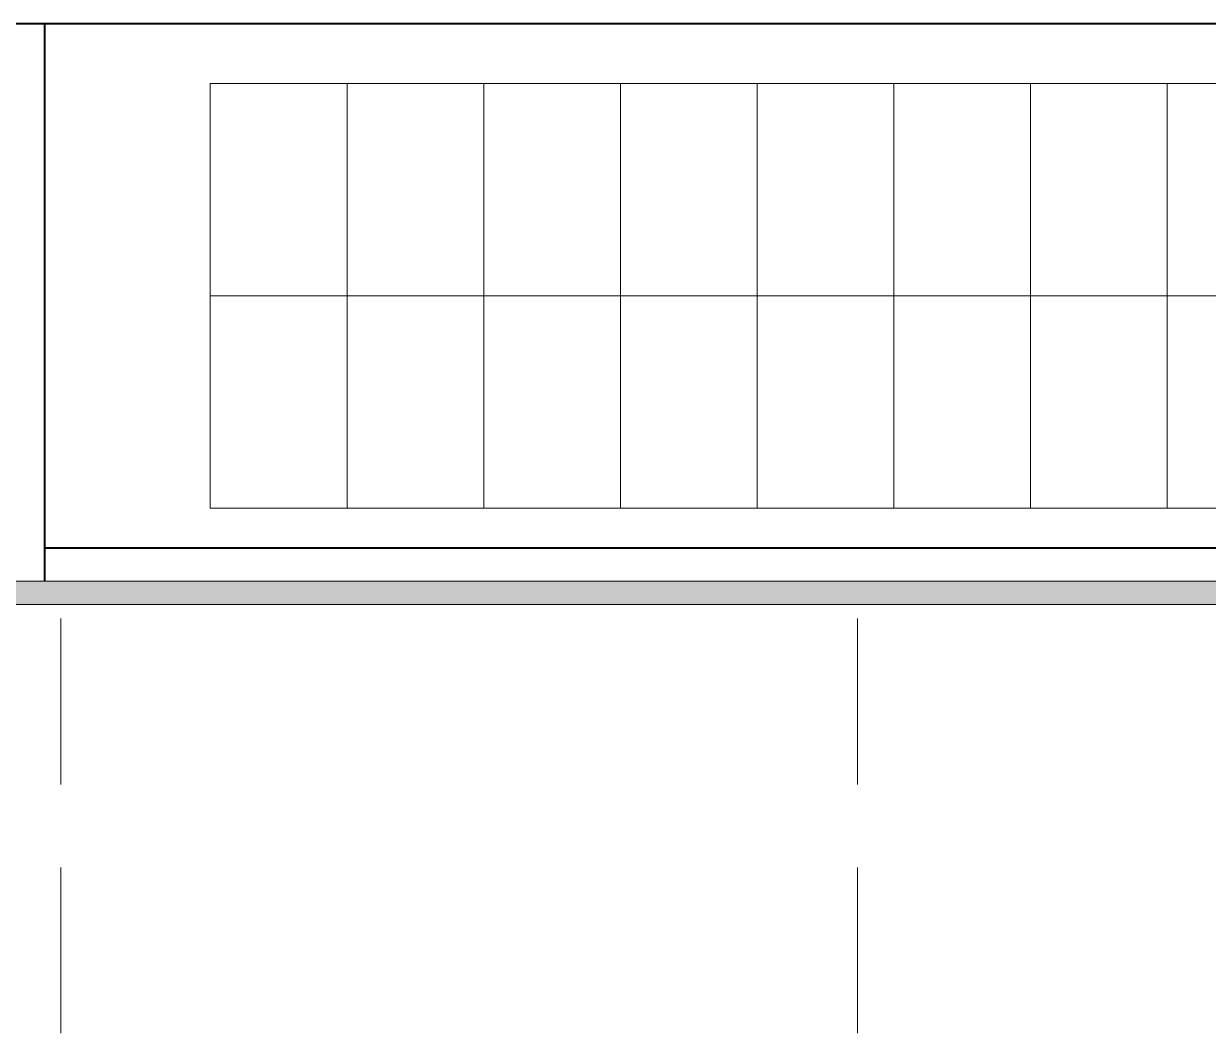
# Model space of a CAD drawing. Header units: millimetres. Extents: x 1564 to 2013, y 216 to 285.
# Drawn here: x 1638.97 to 1647.9, y 217.29 to 224.9 of the extents above; entities that cross this region are included whole.
import ezdxf

# ---------------------------------------------------------------- set-up
doc = ezdxf.new("R2010")
doc.units = ezdxf.units.MM
doc.header["$LTSCALE"] = 10
doc.linetypes.add('DASHED2', pattern=[0.375, 0.25, -0.125])
for name, color, linetype, lineweight in [('cinza 03', 252, 'Continuous', 13), ('linha estutura', 252, 'Continuous', 13), ('pn 02', 16, 'Continuous', 20), ('PN 05', 50, 'Continuous', 40), ('PN 06', 1, 'Continuous', 40), ('PN-01', 90, 'Continuous', 13)]:
    doc.layers.add(name, color=color, linetype=linetype, lineweight=lineweight)

msp = doc.modelspace()

# ---------------------------------------------------------------- hatches: boundary and pattern name
at = {"layer": 'pn 02'}
h = msp.add_hatch(color=256, dxfattribs=at)
h.paths.add_polyline_path([(1639.2552, 220.7), (1632.3208, 220.7), (1632.3208, 220.5231), (1639.2552, 220.5231)])
h.paths.add_polyline_path([(1645.2552, 220.7), (1639.2552, 220.7), (1639.2552, 220.5231), (1645.2552, 220.5231)])
h.paths.add_polyline_path([(1651.2552, 220.7), (1645.2552, 220.7), (1645.2552, 220.5231), (1651.2552, 220.5231)])
h.paths.add_polyline_path([(1657.2552, 220.7), (1651.2552, 220.7), (1651.2552, 220.5231), (1657.2552, 220.5231)])

# ---------------------------------------------------------------- linework, layer by layer
at = {"layer": 'cinza 03'}
for p, q in [((1641.4098, 221.25), (1641.4098, 224.45)), ((1642.4395, 221.25), (1642.4395, 224.45)), ((1643.4691, 221.25), (1643.4691, 224.45)), ((1644.4987, 221.25), (1644.4987, 224.45)), ((1645.5283, 221.25), (1645.5283, 224.45)), ((1646.558, 221.25), (1646.558, 224.45)), ((1647.5876, 221.25), (1647.5876, 224.45)), ((1640.3802, 222.85), (1668.1802, 222.85))]:
    msp.add_line(p, q, dxfattribs=at)
at = {"layer": 'linha estutura', "linetype": 'DASHED2', "ltscale": 0.5}
for p, q in [((1639.2552, 217.2927), (1639.2552, 220.7)), ((1645.2552, 217.2927), (1645.2552, 220.7))]:
    msp.add_line(p, q, dxfattribs=at)
at = {"layer": 'pn 02'}
for p, q in [((1640.3802, 224.45), (1640.3802, 221.25)), ((1640.3802, 224.45), (1668.1802, 224.45)), ((1640.3802, 221.25), (1668.1802, 221.25))]:
    msp.add_line(p, q, dxfattribs=at)
at = {"layer": 'PN 05'}
for p, q in [((1639.1302, 224.9), (1639.1302, 220.7)), ((1639.1302, 220.95), (1717.3802, 220.95))]:
    msp.add_line(p, q, dxfattribs=at)
at = {"layer": 'PN 06'}
msp.add_line((1680.6302, 224.9), (1637.1302, 224.9), dxfattribs=at)
at = {"layer": 'PN-01'}
for p, q in [((1632.3208, 220.7), (1728.3835, 220.7)), ((1632.3208, 220.5231), (1728.3835, 220.5231))]:
    msp.add_line(p, q, dxfattribs=at)

doc.saveas('drawing.dxf')
